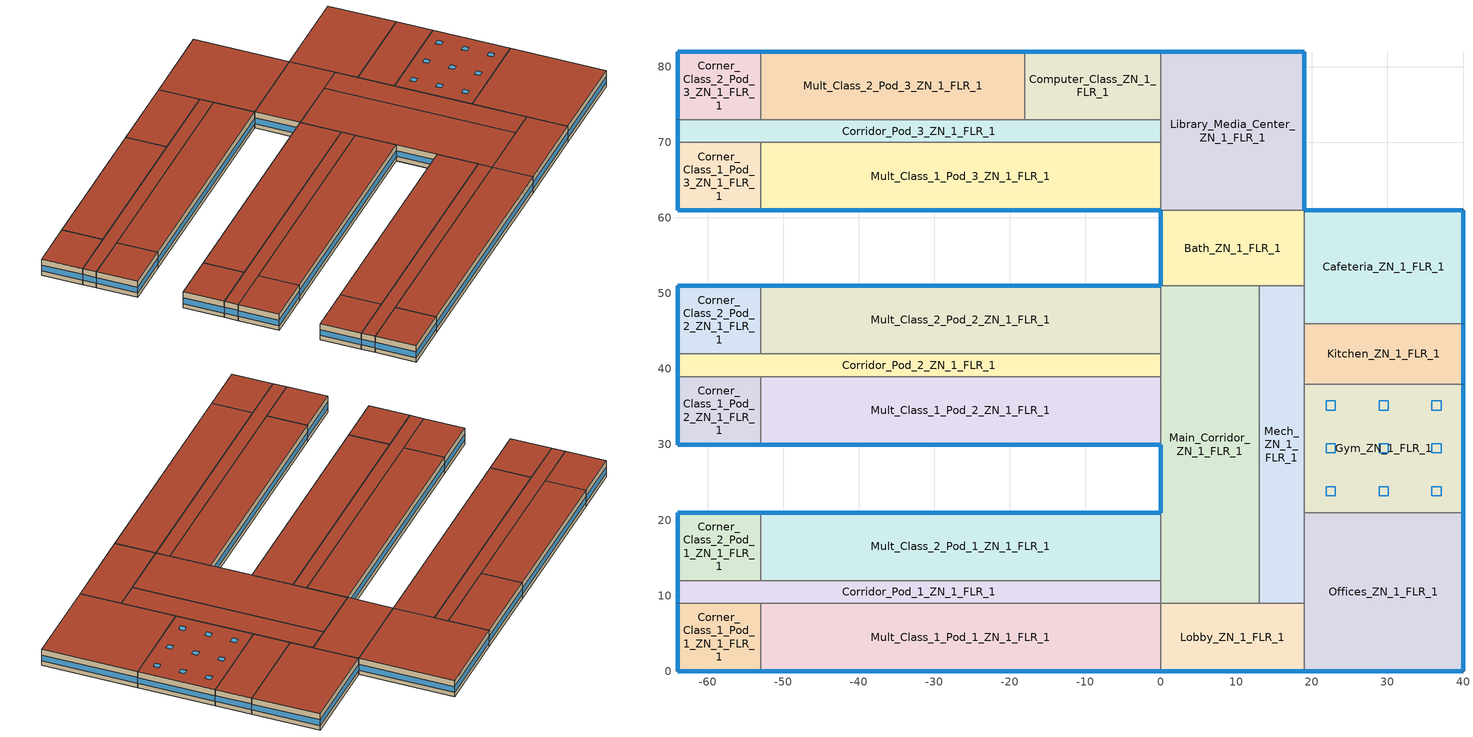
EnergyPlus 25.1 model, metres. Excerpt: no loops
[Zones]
Bath_ZN_1_FLR_1
 floor ground (ext-slab): 0,61 19,61 19,51 0,51 z0
 wall outside (Steel Frame Non-res Ext Wall): 0,61 0,51 z0:4
 wall to Main_Corridor_ZN_1_FLR_1 (int-walls): 0,51 13,51 z0:4
 wall to Mech_ZN_1_FLR_1 (int-walls): 13,51 19,51 z0:4
 wall to Cafeteria_ZN_1_FLR_1 (int-walls): 19,51 19,61 z0:4
 wall to Library_Media_Center_ZN_1_FLR_1 (int-walls): 19,61 0,61 z0:4
 window (Window Non-res Fixed): 0,60.95 0,51.05 z1.1:2.51
 roof outside (IEAD Non-res Roof): 0,51 19,51 19,61 0,61 z4
Cafeteria_ZN_1_FLR_1
 floor ground (ext-slab): 19,61 40,61 40,46 19,46 z0
 wall outside (Steel Frame Non-res Ext Wall): 40,46 40,61 19,61 z0:4
 wall to Kitchen_ZN_1_FLR_1 (int-walls): 19,46 40,46 z0:4
 wall to Mech_ZN_1_FLR_1 (int-walls): 19,51 19,46 z0:4
 window (Window Non-res Fixed): 40,46.05 40,60.95 / 39.95,61 19.05,61 z1.1:2.51
 roof outside (IEAD Non-res Roof): 19,46 40,46 40,61 19,61 z4
Computer_Class_ZN_1_FLR_1
 floor ground (ext-slab): -18,82 0,82 0,73 -18,73 z0
 wall outside (Steel Frame Non-res Ext Wall): 0,82 -18,82 z0:4
 wall to Corridor_Pod_3_ZN_1_FLR_1 (int-walls): -18,73 0,73 z0:4
 wall to Library_Media_Center_ZN_1_FLR_1 (int-walls): 0,73 0,82 z0:4
 wall to Mult_Class_2_Pod_3_ZN_1_FLR_1 (int-walls): -18,82 -18,73 z0:4
 window (Window Non-res Fixed): -0.05,82 -17.95,82 z1.1:2.51
 roof outside (IEAD Non-res Roof): -18,73 0,73 0,82 -18,82 z4
Corner_Class_1_Pod_1_ZN_1_FLR_1
 floor ground (ext-slab): -64,9 -53,9 -53,0 -64,0 z0
 wall outside (Steel Frame Non-res Ext Wall): -64,9 -64,0 -53,0 z0:4
 wall to Mult_Class_1_Pod_1_ZN_1_FLR_1 (int-walls): -53,0 -53,9 z0:4
 wall to Corridor_Pod_1_ZN_1_FLR_1 (int-walls): -53,9 -64,9 z0:4
 window (Window Non-res Fixed): -63.95,0 -53.05,0 z1.1:2.51; -64,8.95 -64,0.05 z1.1:2.52
 roof outside (IEAD Non-res Roof): -64,0 -53,0 -53,9 -64,9 z4
Corner_Class_1_Pod_2_ZN_1_FLR_1
 floor ground (ext-slab): -64,39 -53,39 -53,30 -64,30 z0
 wall outside (Steel Frame Non-res Ext Wall): -64,39 -64,30 -53,30 z0:4
 wall to Mult_Class_1_Pod_2_ZN_1_FLR_1 (int-walls): -53,30 -53,39 z0:4
 wall to Corridor_Pod_2_ZN_1_FLR_1 (int-walls): -53,39 -64,39 z0:4
 window (Window Non-res Fixed): -63.95,30 -53.05,30 z1.1:2.51; -64,38.95 -64,30.05 z1.1:2.52
 roof outside (IEAD Non-res Roof): -64,30 -53,30 -53,39 -64,39 z4
Corner_Class_1_Pod_3_ZN_1_FLR_1
 floor ground (ext-slab): -64,70 -53,70 -53,61 -64,61 z0
 wall outside (Steel Frame Non-res Ext Wall): -64,70 -64,61 -53,61 z0:4
 wall to Mult_Class_1_Pod_3_ZN_1_FLR_1 (int-walls): -53,61 -53,70 z0:4
 wall to Corridor_Pod_3_ZN_1_FLR_1 (int-walls): -53,70 -64,70 z0:4
 window (Window Non-res Fixed): -63.95,61 -53.05,61 z1.1:2.51; -64,69.95 -64,61.05 z1.1:2.52
 roof outside (IEAD Non-res Roof): -64,61 -53,61 -53,70 -64,70 z4
Corner_Class_2_Pod_1_ZN_1_FLR_1
 floor ground (ext-slab): -64,21 -53,21 -53,12 -64,12 z0
 wall outside (Steel Frame Non-res Ext Wall): -53,21 -64,21 -64,12 z0:4
 wall to Corridor_Pod_1_ZN_1_FLR_1 (int-walls): -64,12 -53,12 z0:4
 wall to Mult_Class_2_Pod_1_ZN_1_FLR_1 (int-walls): -53,12 -53,21 z0:4
 window (Window Non-res Fixed): -53.05,21 -63.95,21 z1.1:2.51; -64,20.95 -64,12.05 z1.1:2.52
 roof outside (IEAD Non-res Roof): -64,12 -53,12 -53,21 -64,21 z4
Corner_Class_2_Pod_2_ZN_1_FLR_1
 floor ground (ext-slab): -64,51 -53,51 -53,42 -64,42 z0
 wall outside (Steel Frame Non-res Ext Wall): -53,51 -64,51 -64,42 z0:4
 wall to Corridor_Pod_2_ZN_1_FLR_1 (int-walls): -64,42 -53,42 z0:4
 wall to Mult_Class_2_Pod_2_ZN_1_FLR_1 (int-walls): -53,42 -53,51 z0:4
 window (Window Non-res Fixed): -53.05,51 -63.95,51 z1.1:2.51; -64,50.95 -64,42.05 z1.1:2.52
 roof outside (IEAD Non-res Roof): -64,42 -53,42 -53,51 -64,51 z4
Corner_Class_2_Pod_3_ZN_1_FLR_1
 floor ground (ext-slab): -64,82 -53,82 -53,73 -64,73 z0
 wall outside (Steel Frame Non-res Ext Wall): -53,82 -64,82 -64,73 z0:4
 wall to Corridor_Pod_3_ZN_1_FLR_1 (int-walls): -64,73 -53,73 z0:4
 wall to Mult_Class_2_Pod_3_ZN_1_FLR_1 (int-walls): -53,73 -53,82 z0:4
 window (Window Non-res Fixed): -53.05,82 -63.95,82 z1.1:2.51; -64,81.95 -64,73.05 z1.1:2.52
 roof outside (IEAD Non-res Roof): -64,73 -53,73 -53,82 -64,82 z4
Corridor_Pod_1_ZN_1_FLR_1
 floor ground (ext-slab): -64,12 0,12 0,9 -64,9 z0
 wall outside (Steel Frame Non-res Ext Wall): -64,12 -64,9 z0:4
 wall to Mult_Class_1_Pod_1_ZN_1_FLR_1 (int-walls): -53,9 0,9 z0:4
 wall to Main_Corridor_ZN_1_FLR_1 (int-walls): 0,9 0,12 z0:4
 wall to Mult_Class_2_Pod_1_ZN_1_FLR_1 (int-walls): 0,12 -53,12 z0:4
 window (Window Non-res Fixed): -64,11.95 -64,9.05 z1.1:2.55
 roof outside (IEAD Non-res Roof): -64,9 0,9 0,12 -64,12 z4
Corridor_Pod_2_ZN_1_FLR_1
 floor ground (ext-slab): -64,42 0,42 0,39 -64,39 z0
 wall outside (Steel Frame Non-res Ext Wall): -64,42 -64,39 z0:4
 wall to Mult_Class_1_Pod_2_ZN_1_FLR_1 (int-walls): -53,39 0,39 z0:4
 wall to Main_Corridor_ZN_1_FLR_1 (int-walls): 0,39 0,42 z0:4
 wall to Mult_Class_2_Pod_2_ZN_1_FLR_1 (int-walls): 0,42 -53,42 z0:4
 window (Window Non-res Fixed): -64,41.95 -64,39.05 z1.1:2.55
 roof outside (IEAD Non-res Roof): -64,39 0,39 0,42 -64,42 z4
Corridor_Pod_3_ZN_1_FLR_1
 floor ground (ext-slab): -64,73 0,73 0,70 -64,70 z0
 wall outside (Steel Frame Non-res Ext Wall): -64,73 -64,70 z0:4
 wall to Mult_Class_1_Pod_3_ZN_1_FLR_1 (int-walls): -53,70 0,70 z0:4
 wall to Library_Media_Center_ZN_1_FLR_1 (int-walls): 0,70 0,73 z0:4
 wall to Mult_Class_2_Pod_3_ZN_1_FLR_1 (int-walls): -18,73 -53,73 z0:4
 window (Window Non-res Fixed): -64,72.95 -64,70.05 z1.1:2.55
 roof outside (IEAD Non-res Roof): -64,70 0,70 0,73 -64,73 z4
Gym_ZN_1_FLR_1
 floor ground (ext-slab): 19,38 40,38 40,21 19,21 z0
 wall outside (Steel Frame Non-res Ext Wall): 40,21 40,38 z0:4
 wall to Offices_ZN_1_FLR_1 (int-walls): 19,21 40,21 z0:4
 wall to Kitchen_ZN_1_FLR_1 (int-walls): 40,38 19,38 z0:4
 wall to Mech_ZN_1_FLR_1 (int-walls): 19,38 19,21 z0:4
 window (Window Non-res Fixed): 40,21.05 40,37.95 z1.1:2.51
 roof outside (IEAD Non-res Roof): 19,21 40,21 40,38 19,38 z4
 skylight (Skylight cons 456): 21.89,23.22 23.11,23.22 23.11,24.44 21.89,24.44 z4; 28.89,23.22 30.11,23.22 30.11,24.44 28.89,24.44 z4; 35.89,23.22 37.11,23.22 37.11,24.44 35.89,24.44 z4; 21.89,28.89 23.11,28.89 23.11,30.11 21.89,30.11 z4; 28.89,28.89 30.11,28.89 30.11,30.11 28.89,30.11 z4; 35.89,28.89 37.11,28.89 37.11,30.11 35.89,30.11 z4; 21.89,34.56 23.11,34.56 23.11,35.78 21.89,35.78 z4; 28.89,34.56 30.11,34.56 30.11,35.78 28.89,35.78 z4; 35.89,34.56 37.11,34.56 37.11,35.78 35.89,35.78 z4
Kitchen_ZN_1_FLR_1
 floor ground (ext-slab): 19,46 40,46 40,38 19,38 z0
 wall outside (Steel Frame Non-res Ext Wall): 40,38 40,46 z0:4
 wall to Mech_ZN_1_FLR_1 (int-walls): 19,46 19,38 z0:4
 window (Window Non-res Fixed): 40,38.05 40,45.95 z1.1:2.52
 roof outside (IEAD Non-res Roof): 19,38 40,38 40,46 19,46 z4
Library_Media_Center_ZN_1_FLR_1
 floor ground (ext-slab): 0,82 19,82 19,61 0,61 z0
 wall outside (Steel Frame Non-res Ext Wall): 19,61 19,82 0,82 z0:4
 wall to Mult_Class_1_Pod_3_ZN_1_FLR_1 (int-walls): 0,70 0,61 z0:4
 window (Window Non-res Fixed): 19,61.05 19,81.95 / 18.95,82 0.05,82 z1.1:2.51
 roof outside (IEAD Non-res Roof): 0,61 19,61 19,82 0,82 z4
Lobby_ZN_1_FLR_1
 floor ground (ext-slab): 0,9 19,9 19,0 0,0 z0
 wall outside (Steel Frame Non-res Ext Wall): 0,0 19,0 z0:4
 wall to Offices_ZN_1_FLR_1 (int-walls): 19,0 19,9 z0:4
 wall to Mech_ZN_1_FLR_1 (int-walls): 19,9 13,9 z0:4
 wall to Main_Corridor_ZN_1_FLR_1 (int-walls): 13,9 0,9 z0:4
 wall to Mult_Class_1_Pod_1_ZN_1_FLR_1 (int-walls): 0,9 0,0 z0:4
 window (Window Non-res Fixed): 0.05,0 18.95,0 z1.1:2.51
 roof outside (IEAD Non-res Roof): 0,0 19,0 19,9 0,9 z4
Main_Corridor_ZN_1_FLR_1
 floor ground (ext-slab): 0,51 13,51 13,9 0,9 z0
 wall outside (Steel Frame Non-res Ext Wall): 0,30 0,21 z0:4
 wall to Mech_ZN_1_FLR_1 (int-walls): 13,9 13,51 z0:4
 wall to Mult_Class_2_Pod_2_ZN_1_FLR_1 (int-walls): 0,51 0,42 z0:4
 wall to Mult_Class_1_Pod_2_ZN_1_FLR_1 (int-walls): 0,39 0,30 z0:4
 wall to Mult_Class_2_Pod_1_ZN_1_FLR_1 (int-walls): 0,21 0,12 z0:4
 window (Window Non-res Fixed): 0,29.95 0,21.05 z1.1:2.52
 roof outside (IEAD Non-res Roof): 0,9 13,9 13,51 0,51 z4
Mech_ZN_1_FLR_1
 floor ground (ext-slab): 13,51 19,51 19,9 13,9 z0
 wall to Offices_ZN_1_FLR_1 (int-walls): 19,9 19,21 z0:4
 roof outside (IEAD Non-res Roof): 13,9 19,9 19,51 13,51 z4
Mult_Class_1_Pod_1_ZN_1_FLR_1
 floor ground (ext-slab): -53,9 0,9 0,0 -53,0 z0
 wall outside (Steel Frame Non-res Ext Wall): -53,0 0,0 z0:4
 window (Window Non-res Fixed): -52.95,0 -0.05,0 z1.1:2.5
 roof outside (IEAD Non-res Roof): -53,0 0,0 0,9 -53,9 z4
Mult_Class_1_Pod_2_ZN_1_FLR_1
 floor ground (ext-slab): -53,39 0,39 0,30 -53,30 z0
 wall outside (Steel Frame Non-res Ext Wall): -53,30 0,30 z0:4
 window (Window Non-res Fixed): -52.95,30 -0.05,30 z1.1:2.5
 roof outside (IEAD Non-res Roof): -53,30 0,30 0,39 -53,39 z4
Mult_Class_1_Pod_3_ZN_1_FLR_1
 floor ground (ext-slab): -53,70 0,70 0,61 -53,61 z0
 wall outside (Steel Frame Non-res Ext Wall): -53,61 0,61 z0:4
 window (Window Non-res Fixed): -52.95,61 -0.05,61 z1.1:2.5
 roof outside (IEAD Non-res Roof): -53,61 0,61 0,70 -53,70 z4
Mult_Class_2_Pod_1_ZN_1_FLR_1
 floor ground (ext-slab): -53,21 0,21 0,12 -53,12 z0
 wall outside (Steel Frame Non-res Ext Wall): 0,21 -53,21 z0:4
 window (Window Non-res Fixed): -0.05,21 -52.95,21 z1.1:2.5
 roof outside (IEAD Non-res Roof): -53,12 0,12 0,21 -53,21 z4
Mult_Class_2_Pod_2_ZN_1_FLR_1
 floor ground (ext-slab): -53,51 0,51 0,42 -53,42 z0
 wall outside (Steel Frame Non-res Ext Wall): 0,51 -53,51 z0:4
 window (Window Non-res Fixed): -0.05,51 -52.95,51 z1.1:2.5
 roof outside (IEAD Non-res Roof): -53,42 0,42 0,51 -53,51 z4
Mult_Class_2_Pod_3_ZN_1_FLR_1
 floor ground (ext-slab): -53,82 -18,82 -18,73 -53,73 z0
 wall outside (Steel Frame Non-res Ext Wall): -18,82 -53,82 z0:4
 window (Window Non-res Fixed): -18.05,82 -52.95,82 z1.1:2.5
 roof outside (IEAD Non-res Roof): -53,73 -18,73 -18,82 -53,82 z4
Offices_ZN_1_FLR_1
 floor ground (ext-slab): 19,21 40,21 40,0 19,0 z0
 wall outside (Steel Frame Non-res Ext Wall): 19,0 40,0 40,21 z0:4
 window (Window Non-res Fixed): 19.05,0 39.95,0 / 40,0.05 40,20.95 z1.1:2.51
 roof outside (IEAD Non-res Roof): 19,0 40,0 40,21 19,21 z4
[Building]
Ref Bldg Primary School New2004_v1.3_5.0: Loads convergence tolerance value=0.04; Maximum number of warmup days=25; Minimum number of warmup days=6; North axis=0; Solar distribution=FullInteriorAndExterior; Temperature convergence tolerance value=0.2; Terrain=City
[Site:GroundTemperature:BuildingSurface]
19.527, 19.502, 19.536, 19.598, 20.002, 21.64, 22.225, 22.375, 21.449, 20.121, 19.802, 19.633
[Site:Location]
USA IL-CHICAGO-OHARE: Elevation=190; Latitude=41.77; Longitude=-87.75; Time zone=-6
[Site:WaterMainsTemperature]
Annual average outdoor air temperature=9.69; Calculation method=Correlation; Maximum difference in monthly average outdoor air temperatures=28.1
[SizingPeriod:DesignDay] Barometric pressure=99063; Day of month=21; Daylight saving time indicator=No; Humidity condition type=WetBulb; Rain indicator=No; Snow indicator=No; Solar model indicator=ASHRAEClearSky
Name | Daily dry bulb temperature range | Day type | Maximum dry bulb temperature | Month | Sky clearness | Wetbulb or dewpoint at maximum dry bulb | Wind direction | Wind speed
CHICAGO Ann Clg .4% Condns WB=>MDB | 10.7 | SummerDesignDay | 31.2 | 7 | 1 | 25.5 | 230 | 5.3
CHICAGO Ann Htg 99.6% Condns DB | 0 | WinterDesignDay | -20.6 | 1 | 0 | -20.6 | 270 | 4.9
[Construction]
IEAD Non-res Roof: Roof Membrane, IEAD NonRes Roof Insulation, Metal Decking
InteriorFurnishings: Std Wood 6inch
Skylight cons 456: Skylight Plexi Atofina 2602, Air, Skylight Plexi Atofina 2602
Steel Frame Non-res Ext Wall: Wood Siding, Steel Frame NonRes Wall Insulation, 1/2IN Gypsum
Window Non-res Fixed: NonRes Fixed Assembly Window
ext-slab: HW CONCRETE, CP02 CARPET PAD
int-walls: 1/2IN Gypsum, 1/2IN Gypsum
[Material] Thermal absorptance=0.9
Name | Conductivity | Density | Roughness | Solar absorptance | Specific heat | Thickness | Visible absorptance
1/2IN Gypsum | 0.16 | 784.9 | Smooth | 0.92 | 830 | 0.0127 | 0.92
HW CONCRETE | 1.311 | 2240 | Rough | 0.7 | 836.8 | 0.1016 | 0.7
IEAD NonRes Roof Insulation | 0.049 | 265 | MediumRough | 0.7 | 836.8 | 0.127339 | 0.7
Metal Decking | 45.006 | 7680 | MediumSmooth | 0.7 | 418.4 | 0.0015 | 0.3
Roof Membrane | 0.16 | 1121.29 | VeryRough | 0.7 | 1460 | 0.0095 | 0.7
Std Wood 6inch | 0.12 | 540 | MediumSmooth | 0.7 | 1210 | 0.15 | 0.7
Steel Frame NonRes Wall Insulation | 0.049 | 265 | MediumRough | 0.7 | 836.8 | 0.0870565 | 0.7
Wood Siding | 0.11 | 544.62 | MediumSmooth | 0.78 | 1210 | 0.01 | 0.78
[Material:NoMass]
CP02 CARPET PAD: Roughness=VeryRough; Solar absorptance=0.7; Thermal absorptance=0.9; Thermal resistance=0.2165; Visible absorptance=0.8
[WindowMaterial:Gas]
Air: Gas type=Air; Thickness=0.0127
[WindowMaterial:Glazing]
Skylight Plexi Atofina 2602: Back side infrared hemispherical emissivity=0.9; Back side solar reflectance at normal incidence=0.222; Back side visible reflectance at normal incidence=0.3; Conductivity=0.187; Dirt correction factor for solar and visible transmittance=1; Front side infrared hemispherical emissivity=0.9; Front side solar reflectance at normal incidence=0.221; Front side visible reflectance at normal incidence=0.3; Infrared transmittance at normal incidence=0; Optical data type=SpectralAverage; Solar diffusing=No; Solar transmittance at normal incidence=0.507; Thickness=0.002997; Visible transmittance at normal incidence=0.486
[WindowMaterial:SimpleGlazingSystem]
NonRes Fixed Assembly Window: Solar heat gain coefficient=0.39; U factor=3.23646
[AvailabilityManager:NightCycle] Applicability schedule=ALWAYS_ON; Control type=CycleOnAny; Cycling run time=1800; Cycling run time control type=FixedRunTime; Fan schedule=HVACOperationSchd; Thermostat tolerance=1
PSZ-AC_1:6 Availability Manager; PSZ-AC_2:5 Availability Manager; PSZ-AC_2:7 Availability Manager; VAV_OTHER Availability Manager; VAV_POD_1 Availability Manager; VAV_POD_2 Availability Manager; VAV_POD_3 Availability Manager
[ElectricEquipment]
Name | Design level calculation method | End use subcategory | Fraction latent | Fraction lost | Fraction radiant | Schedule | Watts per floor area | Zone or zonelist or space or spacelist | Design level
Bath_ZN_1_FLR_1_PlugMisc_Equip | Watts/Area | General | 0 | 0 | 0.5 | BLDG_EQUIP_SCH | 4 | Bath_ZN_1_FLR_1
Cafeteria_ZN_1_FLR_1_PlugMisc_Equip | Watts/Area | General | 0 | 0 | 0.5 | KITCHEN_ELEC_EQUIP_SCH | 25.39 | Cafeteria_ZN_1_FLR_1
Computer_Class_ZN_1_FLR_1_PlugMisc_Equip | Watts/Area | General | 0 | 0 | 0.5 | BLDG_EQUIP_SCH | 20 | Computer_Class_ZN_1_FLR_1
Corner_Class_1_Pod_1_ZN_1_FLR_1_PlugMisc_Equip | Watts/Area | General | 0 | 0 | 0.5 | BLDG_EQUIP_SCH | 15 | Corner_Class_1_Pod_1_ZN_1_FLR_1
Corner_Class_1_Pod_2_ZN_1_FLR_1_PlugMisc_Equip | Watts/Area | General | 0 | 0 | 0.5 | BLDG_EQUIP_SCH | 15 | Corner_Class_1_Pod_2_ZN_1_FLR_1
Corner_Class_1_Pod_3_ZN_1_FLR_1_PlugMisc_Equip | Watts/Area | General | 0 | 0 | 0.5 | BLDG_EQUIP_SCH | 15 | Corner_Class_1_Pod_3_ZN_1_FLR_1
Corner_Class_2_Pod_1_ZN_1_FLR_1_PlugMisc_Equip | Watts/Area | General | 0 | 0 | 0.5 | BLDG_EQUIP_SCH | 15 | Corner_Class_2_Pod_1_ZN_1_FLR_1
Corner_Class_2_Pod_2_ZN_1_FLR_1_PlugMisc_Equip | Watts/Area | General | 0 | 0 | 0.5 | BLDG_EQUIP_SCH | 15 | Corner_Class_2_Pod_2_ZN_1_FLR_1
Corner_Class_2_Pod_3_ZN_1_FLR_1_PlugMisc_Equip | Watts/Area | General | 0 | 0 | 0.5 | BLDG_EQUIP_SCH | 15 | Corner_Class_2_Pod_3_ZN_1_FLR_1
Corridor_Pod_1_ZN_1_FLR_1_PlugMisc_Equip | Watts/Area | General | 0 | 0 | 0.5 | BLDG_EQUIP_SCH | 4 | Corridor_Pod_1_ZN_1_FLR_1
Corridor_Pod_2_ZN_1_FLR_1_PlugMisc_Equip | Watts/Area | General | 0 | 0 | 0.5 | BLDG_EQUIP_SCH | 4 | Corridor_Pod_2_ZN_1_FLR_1
Corridor_Pod_3_ZN_1_FLR_1_PlugMisc_Equip | Watts/Area | General | 0 | 0 | 0.5 | BLDG_EQUIP_SCH | 4 | Corridor_Pod_3_ZN_1_FLR_1
Gym_ZN_1_FLR_1_PlugMisc_Equip | Watts/Area | General | 0 | 0 | 0.5 | BLDG_EQUIP_SCH | 5 | Gym_ZN_1_FLR_1
Kitchen_ZN_1_FLR_1_ExhFan_Equip | EquipmentLevel | KitchenExhFan | 0 | 1 | 0 | Kitchen_Exhaust_SCH |  | Kitchen_ZN_1_FLR_1 | 576
Kitchen_ZN_1_FLR_1_MiscElec_Equip | EquipmentLevel | MiscElec | 0.25 | 0.2 | 0.3 | KITCHEN_ELEC_EQUIP_SCH |  | Kitchen_ZN_1_FLR_1 | 31996
Library_Media_Center_ZN_1_FLR_1_PlugMisc_Equip | Watts/Area | General | 0 | 0 | 0.5 | BLDG_EQUIP_SCH | 15 | Library_Media_Center_ZN_1_FLR_1
Lobby_ZN_1_FLR_1_PlugMisc_Equip | Watts/Area | General | 0 | 0 | 0.5 | BLDG_EQUIP_SCH | 4 | Lobby_ZN_1_FLR_1
Main_Corridor_ZN_1_FLR_1_PlugMisc_Equip | Watts/Area | General | 0 | 0 | 0.5 | BLDG_EQUIP_SCH | 4 | Main_Corridor_ZN_1_FLR_1
Mech_ZN_1_FLR_1_PlugMisc_Equip | Watts/Area | General | 0 | 0 | 0.5 | BLDG_EQUIP_SCH | 4 | Mech_ZN_1_FLR_1
Mult_Class_1_Pod_1_ZN_1_FLR_1_PlugMisc_Equip | Watts/Area | General | 0 | 0 | 0.5 | BLDG_EQUIP_SCH | 15 | Mult_Class_1_Pod_1_ZN_1_FLR_1
Mult_Class_1_Pod_2_ZN_1_FLR_1_PlugMisc_Equip | Watts/Area | General | 0 | 0 | 0.5 | BLDG_EQUIP_SCH | 15 | Mult_Class_1_Pod_2_ZN_1_FLR_1
Mult_Class_1_Pod_3_ZN_1_FLR_1_PlugMisc_Equip | Watts/Area | General | 0 | 0 | 0.5 | BLDG_EQUIP_SCH | 15 | Mult_Class_1_Pod_3_ZN_1_FLR_1
Mult_Class_2_Pod_1_ZN_1_FLR_1_PlugMisc_Equip | Watts/Area | General | 0 | 0 | 0.5 | BLDG_EQUIP_SCH | 15 | Mult_Class_2_Pod_1_ZN_1_FLR_1
Mult_Class_2_Pod_2_ZN_1_FLR_1_PlugMisc_Equip | Watts/Area | General | 0 | 0 | 0.5 | BLDG_EQUIP_SCH | 15 | Mult_Class_2_Pod_2_ZN_1_FLR_1
Mult_Class_2_Pod_3_ZN_1_FLR_1_PlugMisc_Equip | Watts/Area | General | 0 | 0 | 0.5 | BLDG_EQUIP_SCH | 15 | Mult_Class_2_Pod_3_ZN_1_FLR_1
Offices_ZN_1_FLR_1_PlugMisc_Equip | Watts/Area | General | 0 | 0 | 0.5 | BLDG_EQUIP_SCH | 10.8 | Offices_ZN_1_FLR_1
[Exterior:Lights]
Exterior Facade Lighting: Control option=AstronomicalClock; Design level=8575; End use subcategory=Exterior Facade Lighting; Schedule=ALWAYS_ON
[GasEquipment]
Kitchen_ZN_1_FLR_1_MiscGas_Equip: Design level=160284; Design level calculation method=EquipmentLevel; End use subcategory=MiscGas; Fraction latent=0.1; Fraction lost=0.7; Fraction radiant=0.2; Schedule=KITCHEN_GAS_EQUIP_SCH; Zone or zonelist or space or spacelist=Kitchen_ZN_1_FLR_1
[InternalMass] Construction=InteriorFurnishings
Name | Zone or zonelist | Surface area
Bath_ZN_1_FLR_1 Internal Mass | Bath_ZN_1_FLR_1 | 380
Cafeteria_ZN_1_FLR_1 Internal Mass | Cafeteria_ZN_1_FLR_1 | 630
Computer_Class_ZN_1_FLR_1 Internal Mass | Computer_Class_ZN_1_FLR_1 | 324
Corner_Class_1_Pod_1_ZN_1_FLR_1 Internal Mass | Corner_Class_1_Pod_1_ZN_1_FLR_1 | 198
Corner_Class_1_Pod_2_ZN_1_FLR_1 Internal Mass | Corner_Class_1_Pod_2_ZN_1_FLR_1 | 198
Corner_Class_1_Pod_3_ZN_1_FLR_1 Internal Mass | Corner_Class_1_Pod_3_ZN_1_FLR_1 | 198
Corner_Class_2_Pod_1_ZN_1_FLR_1 Internal Mass | Corner_Class_2_Pod_1_ZN_1_FLR_1 | 198
Corner_Class_2_Pod_2_ZN_1_FLR_1 Internal Mass | Corner_Class_2_Pod_2_ZN_1_FLR_1 | 198
Corner_Class_2_Pod_3_ZN_1_FLR_1 Internal Mass | Corner_Class_2_Pod_3_ZN_1_FLR_1 | 198
Corridor_Pod_1_ZN_1_FLR_1 Internal Mass | Corridor_Pod_1_ZN_1_FLR_1 | 384
Corridor_Pod_2_ZN_1_FLR_1 Internal Mass | Corridor_Pod_2_ZN_1_FLR_1 | 384
Corridor_Pod_3_ZN_1_FLR_1 Internal Mass | Corridor_Pod_3_ZN_1_FLR_1 | 384
Gym_ZN_1_FLR_1 Internal Mass | Gym_ZN_1_FLR_1 | 714
Kitchen_ZN_1_FLR_1 Internal Mass | Kitchen_ZN_1_FLR_1 | 336
Library_Media_Center_ZN_1_FLR_1 Internal Mass | Library_Media_Center_ZN_1_FLR_1 | 798
Lobby_ZN_1_FLR_1 Internal Mass | Lobby_ZN_1_FLR_1 | 342
Main_Corridor_ZN_1_FLR_1 Internal Mass | Main_Corridor_ZN_1_FLR_1 | 1092
Mech_ZN_1_FLR_1 Internal Mass | Mech_ZN_1_FLR_1 | 504
Mult_Class_1_Pod_1_ZN_1_FLR_1 Internal Mass | Mult_Class_1_Pod_1_ZN_1_FLR_1 | 954
Mult_Class_1_Pod_2_ZN_1_FLR_1 Internal Mass | Mult_Class_1_Pod_2_ZN_1_FLR_1 | 954
Mult_Class_1_Pod_3_ZN_1_FLR_1 Internal Mass | Mult_Class_1_Pod_3_ZN_1_FLR_1 | 954
Mult_Class_2_Pod_1_ZN_1_FLR_1 Internal Mass | Mult_Class_2_Pod_1_ZN_1_FLR_1 | 954
Mult_Class_2_Pod_2_ZN_1_FLR_1 Internal Mass | Mult_Class_2_Pod_2_ZN_1_FLR_1 | 954
Mult_Class_2_Pod_3_ZN_1_FLR_1 Internal Mass | Mult_Class_2_Pod_3_ZN_1_FLR_1 | 630
Offices_ZN_1_FLR_1 Internal Mass | Offices_ZN_1_FLR_1 | 882
[Lights] Design level calculation method=Watts/Area; End use subcategory=General; Fraction radiant=0.37; Fraction replaceable=1; Fraction visible=0.2; Return air fraction=0; Return air fraction calculated from plenum temperature=No; Schedule=BLDG_LIGHT_SCH
Name | Watts per floor area | Zone or zonelist or space or spacelist
Bath_ZN_1_FLR_1_Lights | 9.68 | Bath_ZN_1_FLR_1
Cafeteria_ZN_1_FLR_1_Lights | 15.06 | Cafeteria_ZN_1_FLR_1
Computer_Class_ZN_1_FLR_1_Lights | 15.06 | Computer_Class_ZN_1_FLR_1
Corner_Class_1_Pod_1_ZN_1_FLR_1_Lights | 15.06 | Corner_Class_1_Pod_1_ZN_1_FLR_1
Corner_Class_1_Pod_2_ZN_1_FLR_1_Lights | 15.06 | Corner_Class_1_Pod_2_ZN_1_FLR_1
Corner_Class_1_Pod_3_ZN_1_FLR_1_Lights | 15.06 | Corner_Class_1_Pod_3_ZN_1_FLR_1
Corner_Class_2_Pod_1_ZN_1_FLR_1_Lights | 15.06 | Corner_Class_2_Pod_1_ZN_1_FLR_1
Corner_Class_2_Pod_2_ZN_1_FLR_1_Lights | 15.06 | Corner_Class_2_Pod_2_ZN_1_FLR_1
Corner_Class_2_Pod_3_ZN_1_FLR_1_Lights | 15.06 | Corner_Class_2_Pod_3_ZN_1_FLR_1
Corridor_Pod_1_ZN_1_FLR_1_Lights | 5.38 | Corridor_Pod_1_ZN_1_FLR_1
Corridor_Pod_2_ZN_1_FLR_1_Lights | 5.38 | Corridor_Pod_2_ZN_1_FLR_1
Corridor_Pod_3_ZN_1_FLR_1_Lights | 5.38 | Corridor_Pod_3_ZN_1_FLR_1
Gym_ZN_1_FLR_1_Lights | 15.06 | Gym_ZN_1_FLR_1
Kitchen_ZN_1_FLR_1_Lights | 12.91 | Kitchen_ZN_1_FLR_1
Library_Media_Center_ZN_1_FLR_1_Lights | 13.99 | Library_Media_Center_ZN_1_FLR_1
Lobby_ZN_1_FLR_1_Lights | 13.99 | Lobby_ZN_1_FLR_1
Main_Corridor_ZN_1_FLR_1_Lights | 5.38 | Main_Corridor_ZN_1_FLR_1
Mech_ZN_1_FLR_1_Lights | 16.14 | Mech_ZN_1_FLR_1
Mult_Class_1_Pod_1_ZN_1_FLR_1_Lights | 15.06 | Mult_Class_1_Pod_1_ZN_1_FLR_1
Mult_Class_1_Pod_2_ZN_1_FLR_1_Lights | 15.06 | Mult_Class_1_Pod_2_ZN_1_FLR_1
Mult_Class_1_Pod_3_ZN_1_FLR_1_Lights | 15.06 | Mult_Class_1_Pod_3_ZN_1_FLR_1
Mult_Class_2_Pod_1_ZN_1_FLR_1_Lights | 15.06 | Mult_Class_2_Pod_1_ZN_1_FLR_1
Mult_Class_2_Pod_2_ZN_1_FLR_1_Lights | 15.06 | Mult_Class_2_Pod_2_ZN_1_FLR_1
Mult_Class_2_Pod_3_ZN_1_FLR_1_Lights | 15.06 | Mult_Class_2_Pod_3_ZN_1_FLR_1
Offices_ZN_1_FLR_1_Lights | 11.84 | Offices_ZN_1_FLR_1
[People] Activity level schedule=ACTIVITY_SCH; Air velocity schedule=AIR_VELO_SCH; Clothing insulation calculation method=ClothingInsulationSchedule; Clothing insulation schedule=CLOTHING_SCH; Enable ashrae 55 comfort warnings=No; Fraction radiant=0.3; Mean radiant temperature calculation type=EnclosureAveraged; Sensible heat fraction=Autocalculate; Thermal comfort model 1 type=Fanger; Work efficiency schedule=WORK_EFF_SCH
Name | Floor area per person | Number of people calculation method | Number of people schedule | Zone or zonelist or space or spacelist | Number of people
Bath_ZN_1_FLR_1 People | 10 | Area/Person | BLDG_OCC_SCH | Bath_ZN_1_FLR_1
Cafeteria_ZN_1_FLR_1 People | 1.39 | Area/Person | BLDG_OCC_SCH_Cafeteria | Cafeteria_ZN_1_FLR_1
Computer_Class_ZN_1_FLR_1 People | 3.33 | Area/Person | BLDG_OCC_SCH | Computer_Class_ZN_1_FLR_1
Corner_Class_1_Pod_1_ZN_1_FLR_1 People | 4 | Area/Person | BLDG_OCC_SCH | Corner_Class_1_Pod_1_ZN_1_FLR_1
Corner_Class_1_Pod_2_ZN_1_FLR_1 People | 4 | Area/Person | BLDG_OCC_SCH | Corner_Class_1_Pod_2_ZN_1_FLR_1
Corner_Class_1_Pod_3_ZN_1_FLR_1 People | 4 | Area/Person | BLDG_OCC_SCH | Corner_Class_1_Pod_3_ZN_1_FLR_1
Corner_Class_2_Pod_1_ZN_1_FLR_1 People | 4 | Area/Person | BLDG_OCC_SCH | Corner_Class_2_Pod_1_ZN_1_FLR_1
Corner_Class_2_Pod_2_ZN_1_FLR_1 People | 4 | Area/Person | BLDG_OCC_SCH | Corner_Class_2_Pod_2_ZN_1_FLR_1
Corner_Class_2_Pod_3_ZN_1_FLR_1 People | 4 | Area/Person | BLDG_OCC_SCH | Corner_Class_2_Pod_3_ZN_1_FLR_1
Corridor_Pod_1_ZN_1_FLR_1 People | 10 | Area/Person | BLDG_OCC_SCH | Corridor_Pod_1_ZN_1_FLR_1
Corridor_Pod_2_ZN_1_FLR_1 People | 10 | Area/Person | BLDG_OCC_SCH | Corridor_Pod_2_ZN_1_FLR_1
Corridor_Pod_3_ZN_1_FLR_1 People | 10 | Area/Person | BLDG_OCC_SCH | Corridor_Pod_3_ZN_1_FLR_1
Gym_ZN_1_FLR_1 People | 3.33 | Area/Person | BLDG_OCC_SCH_Gym | Gym_ZN_1_FLR_1
Kitchen_ZN_1_FLR_1 People |  | People | BLDG_OCC_SCH | Kitchen_ZN_1_FLR_1 | 25.2
Library_Media_Center_ZN_1_FLR_1 People | 4.35 | Area/Person | BLDG_OCC_SCH | Library_Media_Center_ZN_1_FLR_1
Main_Corridor_ZN_1_FLR_1 People | 10 | Area/Person | BLDG_OCC_SCH | Main_Corridor_ZN_1_FLR_1
Mult_Class_1_Pod_1_ZN_1_FLR_1 People | 4 | Area/Person | BLDG_OCC_SCH | Mult_Class_1_Pod_1_ZN_1_FLR_1
Mult_Class_1_Pod_2_ZN_1_FLR_1 People | 4 | Area/Person | BLDG_OCC_SCH | Mult_Class_1_Pod_2_ZN_1_FLR_1
Mult_Class_1_Pod_3_ZN_1_FLR_1 People | 4 | Area/Person | BLDG_OCC_SCH | Mult_Class_1_Pod_3_ZN_1_FLR_1
Mult_Class_2_Pod_1_ZN_1_FLR_1 People | 4 | Area/Person | BLDG_OCC_SCH | Mult_Class_2_Pod_1_ZN_1_FLR_1
Mult_Class_2_Pod_2_ZN_1_FLR_1 People | 4 | Area/Person | BLDG_OCC_SCH | Mult_Class_2_Pod_2_ZN_1_FLR_1
Mult_Class_2_Pod_3_ZN_1_FLR_1 People | 4 | Area/Person | BLDG_OCC_SCH | Mult_Class_2_Pod_3_ZN_1_FLR_1
Offices_ZN_1_FLR_1 People | 20 | Area/Person | BLDG_OCC_SCH_Offices | Offices_ZN_1_FLR_1
[UtilityCost:Charge:Block] Category variable=EnergyCharges; Season=Annual; Source variable=totalEnergy
Name | Block 1 cost per unit value or variable | Block 2 cost per unit value or variable | Block 3 cost per unit value or variable | Block 4 cost per unit value or variable | Block size 1 value or variable | Block size 2 value or variable | Block size 3 value or variable | Block size 4 value or variable | Tariff | Utility cost charge block | Block size multiplier value or variable
UtilityCost:Charge:Block 1 | 0.108222 | 0.087021 | 0.07842 | 0.05832 | 300 | 700 | 1500 | remaining | PSI_LLF_LowLoadFactorService | AnnualEnergyCharge
UtilityCost:Charge:Block 2 | 0 | 0.051773 | 0.046965 |  | 190 | 110 | remaining |  | PSI_LLF_LowLoadFactorService | AnnualDemandBaseCharge | TotalDemand
UtilityCost:Charge:Block 3 | 0.082409 | 0.072873 | 0.061696 | 0.041179 | 300 | 700 | 1500 | remaining | PSI_CS_CommercialElectricService | AnnualEnergyCharge
[UtilityCost:Charge:Simple] Season=Annual
Name | Category variable | Cost per unit value or variable | Source variable | Tariff | Utility cost charge simple
UtilityCost:Charge:Simple 1 | EnergyCharges | 0.002028 | totalEnergy | PSI_LLF_LowLoadFactorService | FuelCostAdjustEnergyCharge
UtilityCost:Charge:Simple 2 | EnergyCharges | 0.000536 | totalEnergy | PSI_LLF_LowLoadFactorService | QualPollutionControlAdjustEnergyCharge
UtilityCost:Charge:Simple 3 | EnergyCharges | 0.001127 | totalEnergy | PSI_LLF_LowLoadFactorService | SoxNoxRiderAdjustEnergyCharge
UtilityCost:Charge:Simple 4 | EnergyCharges | -0.00037 | totalEnergy | PSI_LLF_LowLoadFactorService | DSMRiderAdjustEnergyCharge
UtilityCost:Charge:Simple 5 | EnergyCharges | -3.1e-05 | totalEnergy | PSI_LLF_LowLoadFactorService | PurchPowerTrackerAdjustEnergyCharge
UtilityCost:Charge:Simple 6 | EnergyCharges | -0.000216 | totalEnergy | PSI_LLF_LowLoadFactorService | MidwestISOAdjustEnergyCharge
UtilityCost:Charge:Simple 7 | EnergyCharges | 0.000833 | totalEnergy | PSI_LLF_LowLoadFactorService | CleanCoalRiderEnergyCharge
UtilityCost:Charge:Simple 8 | Taxes | 0.08 | SubTotal | PSI_LLF_LowLoadFactorService | TaxofeightPercent
UtilityCost:Charge:Simple 9 | EnergyCharges | 0.002028 | totalEnergy | PSI_CS_CommercialElectricService | FuelCostAdjustEnergyCharge
UtilityCost:Charge:Simple 10 | EnergyCharges | 0.000536 | totalEnergy | PSI_CS_CommercialElectricService | QualPollutionControlAdjustEnergyCharge
UtilityCost:Charge:Simple 11 | EnergyCharges | 0.001127 | totalEnergy | PSI_CS_CommercialElectricService | SoxNoxRiderAdjustEnergyCharge
UtilityCost:Charge:Simple 12 | EnergyCharges | 2.1e-05 | totalEnergy | PSI_CS_CommercialElectricService | DSMRiderAdjustEnergyCharge
UtilityCost:Charge:Simple 13 | EnergyCharges | 3.4e-05 | totalEnergy | PSI_CS_CommercialElectricService | PurchPowerTrackerAdjustEnergyCharge
UtilityCost:Charge:Simple 14 | EnergyCharges | -0.000203 | totalEnergy | PSI_CS_CommercialElectricService | MidwestISOAdjustEnergyCharge
UtilityCost:Charge:Simple 15 | EnergyCharges | 0.000807 | totalEnergy | PSI_CS_CommercialElectricService | CleanCoalRiderEnergyCharge
UtilityCost:Charge:Simple 16 | Taxes | 0.08 | SubTotal | PSI_CS_CommercialElectricService | TaxofeightPercent
UtilityCost:Charge:Simple 17 | EnergyCharges | IN_MonthlyGasRates | totalEnergy | IN_EIAMonthlyRateGas | MonthlyRateGasCharge
UtilityCost:Charge:Simple 18 | Taxes | 0.08 | SubTotal | IN_EIAMonthlyRateGas | TaxofEightPercent
[UtilityCost:Qualify] Season=Annual; Threshold test=Count; Threshold value or variable=75; Variable=TotalDemand
Name | Number of months | Qualify type | Tariff | Utility cost qualify
UtilityCost:Qualify 1 | 12 | Minimum | PSI_LLF_LowLoadFactorService | MinDemand75kw
UtilityCost:Qualify 2 | 1 | Maximum | PSI_CS_CommercialElectricService | MaxDemand75kw
[UtilityCost:Tariff]
Name | Conversion factor choice | Group | Monthly charge or variable | Output meter | Demand window length
IN_EIAMonthlyRateGas | MCF | Comm Gas | 0 | NaturalGas:Facility
PSI_CS_CommercialElectricService | kWh | Comm Elect | 9.4 | Electricity:Facility
PSI_LLF_LowLoadFactorService | kWh | Comm Elect | 15 | Electricity:Facility | HalfHour
[UtilityCost:Variable]
IN_MonthlyGasRates: January value=8.22; February value=7.51; March value=8.97; April value=9.01; May value=9.16; June value=10.44; July value=10.32; August value=10.13; September value=9.2; October value=8.18; November value=7.83; December value=7.63; Tariff=IN_EIAMonthlyRateGas; Variable type=Currency
[Zone] Floor area=Autocalculate; Multiplier=1; Part of total floor area=Yes; Type=1
Bath_ZN_1_FLR_1; Cafeteria_ZN_1_FLR_1; Computer_Class_ZN_1_FLR_1; Corner_Class_1_Pod_1_ZN_1_FLR_1; Corner_Class_1_Pod_2_ZN_1_FLR_1; Corner_Class_1_Pod_3_ZN_1_FLR_1; Corner_Class_2_Pod_1_ZN_1_FLR_1; Corner_Class_2_Pod_2_ZN_1_FLR_1; Corner_Class_2_Pod_3_ZN_1_FLR_1; Corridor_Pod_1_ZN_1_FLR_1; Corridor_Pod_2_ZN_1_FLR_1; Corridor_Pod_3_ZN_1_FLR_1; Gym_ZN_1_FLR_1; Kitchen_ZN_1_FLR_1; Library_Media_Center_ZN_1_FLR_1; Lobby_ZN_1_FLR_1; Main_Corridor_ZN_1_FLR_1; Mech_ZN_1_FLR_1; Mult_Class_1_Pod_1_ZN_1_FLR_1; Mult_Class_1_Pod_2_ZN_1_FLR_1; Mult_Class_1_Pod_3_ZN_1_FLR_1; Mult_Class_2_Pod_1_ZN_1_FLR_1; Mult_Class_2_Pod_2_ZN_1_FLR_1; Mult_Class_2_Pod_3_ZN_1_FLR_1; Offices_ZN_1_FLR_1
[ZoneInfiltration:DesignFlowRate] Constant term coefficient=1; Design flow rate calculation method=Flow/ExteriorWallArea; Flow rate per exterior surface area=0.000302; Schedule=INFIL_SCH; Temperature term coefficient=0; Velocity squared term coefficient=0; Velocity term coefficient=0
Name | Zone or zonelist or space or spacelist
Bath_ZN_1_FLR_1_Infiltration | Bath_ZN_1_FLR_1
Cafeteria_ZN_1_FLR_1_Infiltration | Cafeteria_ZN_1_FLR_1
Computer_Class_ZN_1_FLR_1_Infiltration | Computer_Class_ZN_1_FLR_1
Corner_Class_1_Pod_1_ZN_1_FLR_1_Infiltration | Corner_Class_1_Pod_1_ZN_1_FLR_1
Corner_Class_1_Pod_2_ZN_1_FLR_1_Infiltration | Corner_Class_1_Pod_2_ZN_1_FLR_1
Corner_Class_1_Pod_3_ZN_1_FLR_1_Infiltration | Corner_Class_1_Pod_3_ZN_1_FLR_1
Corner_Class_2_Pod_1_ZN_1_FLR_1_Infiltration | Corner_Class_2_Pod_1_ZN_1_FLR_1
Corner_Class_2_Pod_2_ZN_1_FLR_1_Infiltration | Corner_Class_2_Pod_2_ZN_1_FLR_1
Corner_Class_2_Pod_3_ZN_1_FLR_1_Infiltration | Corner_Class_2_Pod_3_ZN_1_FLR_1
Corridor_Pod_1_ZN_1_FLR_1_Infiltration | Corridor_Pod_1_ZN_1_FLR_1
Corridor_Pod_2_ZN_1_FLR_1_Infiltration | Corridor_Pod_2_ZN_1_FLR_1
Corridor_Pod_3_ZN_1_FLR_1_Infiltration | Corridor_Pod_3_ZN_1_FLR_1
Gym_ZN_1_FLR_1_Infiltration | Gym_ZN_1_FLR_1
Kitchen_ZN_1_FLR_1_Infiltration | Kitchen_ZN_1_FLR_1
Library_Media_Center_ZN_1_FLR_1_Infiltration | Library_Media_Center_ZN_1_FLR_1
Lobby_ZN_1_FLR_1_Infiltration | Lobby_ZN_1_FLR_1
Main_Corridor_ZN_1_FLR_1_Infiltration | Main_Corridor_ZN_1_FLR_1
Mult_Class_1_Pod_1_ZN_1_FLR_1_Infiltration | Mult_Class_1_Pod_1_ZN_1_FLR_1
Mult_Class_1_Pod_2_ZN_1_FLR_1_Infiltration | Mult_Class_1_Pod_2_ZN_1_FLR_1
Mult_Class_1_Pod_3_ZN_1_FLR_1_Infiltration | Mult_Class_1_Pod_3_ZN_1_FLR_1
Mult_Class_2_Pod_1_ZN_1_FLR_1_Infiltration | Mult_Class_2_Pod_1_ZN_1_FLR_1
Mult_Class_2_Pod_2_ZN_1_FLR_1_Infiltration | Mult_Class_2_Pod_2_ZN_1_FLR_1
Mult_Class_2_Pod_3_ZN_1_FLR_1_Infiltration | Mult_Class_2_Pod_3_ZN_1_FLR_1
Offices_ZN_1_FLR_1_Infiltration | Offices_ZN_1_FLR_1
[ZoneMixing]
Kitchen_ZN_1_FLR_1 Exhaust Fanmixing_0: Delta temperature=0; Design flow rate=1.3554; Design flow rate calculation method=Flow/Zone; Schedule=HVACOperationSchd; Source zone or space=Cafeteria_ZN_1_FLR_1; Zone or space=Kitchen_ZN_1_FLR_1
[Schedule:Compact]
ACTIVITY_SCH: Through: 12/31, For: AllDays, Until: 24:00, 120
AIR_VELO_SCH: Through: 12/31, For: AllDays, Until: 24:00, 0.2
ALWAYS_ON: Through: 12/31, For: AllDays, Until: 24:00, 1
BLDG_EQUIP_SCH: Through: 6/30, For: Weekdays SummerDesignDay, Until: 08:00, 0.35, Until: 17:00, 0.95, Until: 24:00, 0.35, For: AllOtherDays, Until: 24:00, 0.35, Through: 9/1, For: Weekdays SummerDesignDay, Until: 08:00, 0.25, Until: 17:00, 0.5, Until: 24:00, 0.25, For: AllOtherDays, Until: 24:00, 0.25, Through: 12/31, For: Weekdays SummerDesignDay, Until: 08:00, 0.35, Until: 17:00, 0.95, Until: 24:00, 0.35, For: AllOtherDays, Until: 24:00, 0.35
BLDG_LIGHT_SCH: Through: 6/30, For: Weekdays SummerDesignDay, Until: 07:00, 0.1773, Until: 21:00, 0.9, Until: 24:00, 0.1773, For: AllOtherDays, Until: 24:00, 0.1773, Through: 9/1, For: Weekdays SummerDesignDay, Until: 08:00, 0.1773, Until: 20:00, 0.5, Until: 24:00, 0.1773, For: AllOtherDays, Until: 24:00, 0.1773, Through: 12/31, For: Weekdays SummerDesignDay, Until: 07:00, 0.1773, Until: 21:00, 0.9, Until: 24:00, 0.1773, For: AllOtherDays, Until: 24:00, 0.1773
BLDG_OCC_SCH: Through: 6/30, For: Weekdays SummerDesignDay, Until: 08:00, 0, Until: 16:00, 0.75, Until: 21:00, 0.15, Until: 24:00, 0, For: AllOtherDays, Until: 24:00, 0, Through: 9/1, For: Weekdays SummerDesignDay, Until: 08:00, 0, Until: 21:00, 0.15, Until: 24:00, 0, For: AllOtherDays, Until: 24:00, 0, Through: 12/31, For: Weekdays SummerDesignDay, Until: 08:00, 0, Until: 16:00, 0.75, Until: 21:00, 0.15, Until: 24:00, 0, For: AllOtherDays, Until: 24:00, 0
BLDG_OCC_SCH_Cafeteria: Through: 6/30, For: Weekdays SummerDesignDay, Until: 07:00, 0, Until: 09:00, 0.15, Until: 11:00, 0.05, Until: 13:00, 0.95, Until: 15:00, 0.15, Until: 24:00, 0, For: AllOtherDays, Until: 24:00, 0, Through: 9/1, For: Weekdays SummerDesignDay, Until: 09:00, 0, Until: 15:00, 0.25, Until: 24:00, 0, For: AllOtherDays, Until: 24:00, 0, Through: 12/31, For: Weekdays SummerDesignDay, Until: 07:00, 0, Until: 09:00, 0.15, Until: 11:00, 0.05, Until: 13:00, 0.95, Until: 15:00, 0.15, Until: 24:00, 0, For: AllOtherDays, Until: 24:00, 0
BLDG_OCC_SCH_Gym: Through: 6/30, For: Weekdays SummerDesignDay, Until: 08:00, 0, Until: 16:00, 0.35, Until: 21:00, 0.95, Until: 24:00, 0, For: AllOtherDays, Until: 24:00, 0, Through: 9/1, For: Weekdays SummerDesignDay, Until: 08:00, 0, Until: 16:00, 0.35, Until: 21:00, 0.35, Until: 24:00, 0, For: AllOtherDays, Until: 24:00, 0, Through: 12/31, For: Weekdays SummerDesignDay, Until: 08:00, 0, Until: 16:00, 0.35, Until: 21:00, 0.95, Until: 24:00, 0, For: AllOtherDays, Until: 24:00, 0
BLDG_OCC_SCH_Offices: Through: 6/30, For: Weekdays SummerDesignDay, Until: 08:00, 0, Until: 17:00, 0.95, Until: 21:00, 0.15, Until: 24:00, 0, For: AllOtherDays, Until: 24:00, 0, Through: 9/1, For: Weekdays SummerDesignDay, Until: 08:00, 0, Until: 17:00, 0.5, Until: 24:00, 0, For: AllOtherDays, Until: 24:00, 0, Through: 12/31, For: Weekdays SummerDesignDay, Until: 08:00, 0, Until: 17:00, 0.95, Until: 21:00, 0.15, Until: 24:00, 0, For: AllOtherDays, Until: 24:00, 0
CLOTHING_SCH: Through: 04/30, For: AllDays, Until: 24:00, 1.1, Through: 09/30, For: AllDays, Until: 24:00, 0.6, Through: 12/31, For: AllDays, Until: 24:00, 1.1
HVACOperationSchd; Kitchen_Exhaust_SCH: Through: 12/31, For: Weekdays SummerDesignDay, Until: 06:00, 0, Until: 21:00, 1, Until: 24:00, 0, For: AllOtherDays, Until: 24:00, 0
INFIL_SCH: Through: 12/31, For: AllDays, Until: 07:00, 1, Until: 21:00, 0.5, Until: 24:00, 1
KITCHEN_ELEC_EQUIP_SCH: Through: 6/30, For: Weekdays SummerDesignDay, Until: 08:00, 0.1, Until: 10:00, 0.15, Until: 13:00, 0.25, Until: 15:00, 0.15, Until: 24:00, 0.1, For: AllOtherDays, Until: 24:00, 0.1, Through: 9/1, For: Weekdays SummerDesignDay, Until: 08:00, 0.1, Until: 10:00, 0.13, Until: 13:00, 0.2, Until: 15:00, 0.13, Until: 24:00, 0.1, For: AllOtherDays, Until: 24:00, 0.1, Through: 12/31, For: Weekdays SummerDesignDay, Until: 08:00, 0.1, Until: 10:00, 0.15, Until: 13:00, 0.25, Until: 15:00, 0.15, Until: 24:00, 0.1, For: AllOtherDays, Until: 24:00, 0.1
KITCHEN_GAS_EQUIP_SCH: Through: 6/30, For: Weekdays SummerDesignDay, Until: 08:00, 0.02, Until: 10:00, 0.15, Until: 13:00, 0.2, Until: 15:00, 0.1, Until: 24:00, 0.02, For: AllOtherDays, Until: 24:00, 0.02, Through: 9/1, For: Weekdays SummerDesignDay, Until: 08:00, 0.02, Until: 10:00, 0.1, Until: 13:00, 0.15, Until: 15:00, 0.1, Until: 24:00, 0.02, For: AllOtherDays, Until: 24:00, 0.02, Through: 12/31, For: Weekdays SummerDesignDay, Until: 08:00, 0.02, Until: 10:00, 0.15, Until: 13:00, 0.2, Until: 15:00, 0.1, Until: 24:00, 0.02, For: AllOtherDays, Until: 24:00, 0.02
WORK_EFF_SCH: Through: 12/31, For: AllDays, Until: 24:00, 0
